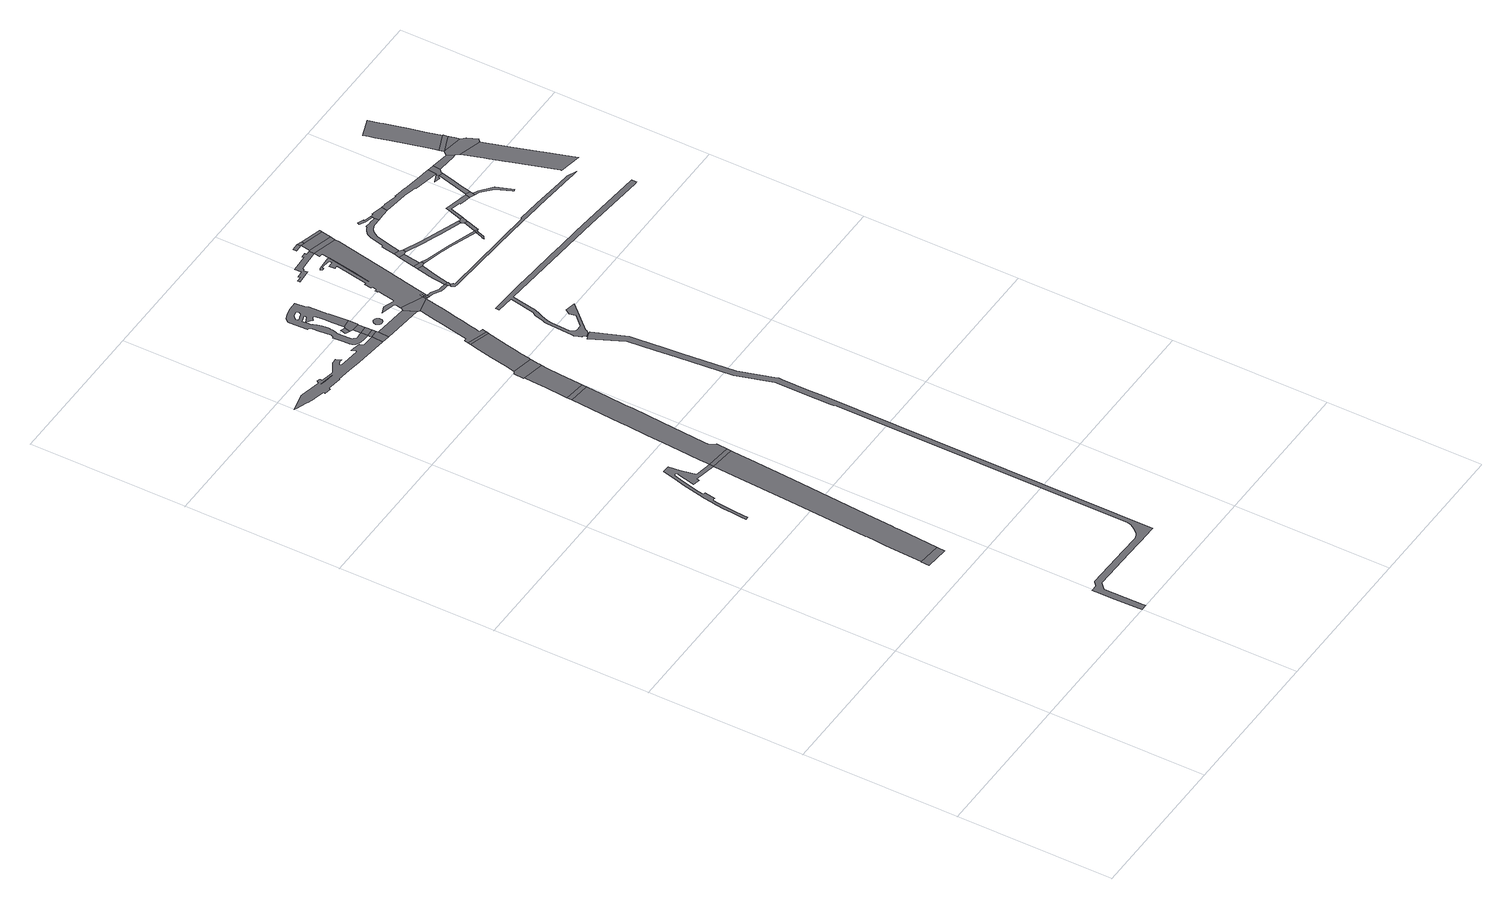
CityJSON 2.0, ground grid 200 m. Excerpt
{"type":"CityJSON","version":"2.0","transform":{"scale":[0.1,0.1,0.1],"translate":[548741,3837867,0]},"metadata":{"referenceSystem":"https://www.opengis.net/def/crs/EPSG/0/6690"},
"CityObjects":{
"road1":{"type":"Road","geometry":[{"type":"MultiSurface","lod":"1","boundaries":[[[0,1,2,3]]]}]},
"road2":{"type":"Road","geometry":[{"type":"MultiSurface","lod":"1","boundaries":[[[4,5,6,7,8,9,10,11,12,13,14,15,0,3,16,17,18,19,20,21,22,23,24,25]]]}]},
"road3":{"type":"Road","attributes":{"RoadStructureAttribute.sectionType":"1"},"geometry":[{"type":"MultiSurface","lod":"1","boundaries":[[[26,27,28,29,30,31,32,33,34,35,36,37,38,39,40,41,42,43,44,45,46,47,48,49,50,51,52,53,54,55,56,57,58,59,60,61,62,63,64,65,66,67,68,4,69]]]}]},
"road4":{"type":"Road","geometry":[{"type":"MultiSurface","lod":"1","boundaries":[[[69,4,25,70]]]}]},
"road5":{"type":"Road","geometry":[{"type":"MultiSurface","lod":"1","boundaries":[[[71,72,73,74,75,76,77,78,79,80,81,82,83,84,85,86,87,88,89,90,91,92,93,94,95,96,97,98,99,100,101,102,103,104,105,106,107,108,109,110,111,112,113,114,115,116,117,118,119,120,121,122,123,124,125,126,127],[128,129,130]]]}]},
"road6":{"type":"Road","attributes":{"RoadStructureAttribute.sectionType":"1"},"geometry":[{"type":"MultiSurface","lod":"1","boundaries":[[[131,132,133,134,135,136,137,138,139,69,70,140,141,142,143,144,145,146,147,148,149]]]}]},
"road7":{"type":"Road","attributes":{"RoadStructureAttribute.sectionType":"1"},"geometry":[{"type":"MultiSurface","lod":"1","boundaries":[[[150,151,152,153,154,155,156,157,158,159,160,161,162,163,164,165,166,167,168,169,170,171,172,173,174,175,176,177,178,179,180,181,182,183,184,185,186,187,188,189,190,191,192,193,194,195,196,197,198,199,200,201,202,203,204,205,206]]]}]},
"road8":{"type":"Road","geometry":[{"type":"MultiSurface","lod":"1","boundaries":[[[207,131,149,208]]]}]},
"road9":{"type":"Road","attributes":{"RoadStructureAttribute.sectionType":"1"},"geometry":[{"type":"MultiSurface","lod":"1","boundaries":[[[209,210,211,212,213,207,208,214,215,216,217]]]}]},
"road10":{"type":"Road","geometry":[{"type":"MultiSurface","lod":"1","boundaries":[[[218,219,220,209,217,221,222,223,224]]]}]},
"road11":{"type":"Road","geometry":[{"type":"MultiSurface","lod":"1","boundaries":[[[225,226,76,75,227,228]]]}]},
"road12":{"type":"Road","geometry":[{"type":"MultiSurface","lod":"1","boundaries":[[[229,230,231,232,233,234,235,236,237]]]}]},
"road13":{"type":"Road","attributes":{"RoadStructureAttribute.sectionType":"1"},"geometry":[{"type":"MultiSurface","lod":"1","boundaries":[[[238,239,240,241,76,226]]]}]},
"road14":{"type":"Road","geometry":[{"type":"MultiSurface","lod":"1","boundaries":[[[242,243,244,245,246,247,248,249,250,251,252,253,254,255,256,257,258,259,260,261,262,263,264,265,266,267,268,269,270,271,272,273,274,275,276,277,278,279,280,281,282,283,284,285,286,287,288,289,290,291,239,292,293,294,295,296,297,298,299,300,301,302,303,304,305,306,307,308,309,310,311],[312,313,314,315,316,317,318,311],[319,320,321,322,323,324,325,326,327,328,329,330,331]]]}]},
"road15":{"type":"Road","geometry":[{"type":"MultiSurface","lod":"1","boundaries":[[[332,292,239,238]]]}]},
"road16":{"type":"Road","attributes":{"RoadStructureAttribute.sectionType":"1"},"geometry":[{"type":"MultiSurface","lod":"1","boundaries":[[[333,292,332,334]]]}]},
"road17":{"type":"Road","attributes":{"RoadStructureAttribute.sectionType":"1"},"geometry":[{"type":"MultiSurface","lod":"1","boundaries":[[[335,253,252,336,337,237,236,338,333,334]]]}]},
"road18":{"type":"Road","geometry":[{"type":"MultiSurface","lod":"1","boundaries":[[[339,340,341,342,218,224,343,344,345,346,347,348,349,350]]]}]},
"road19":{"type":"Road","geometry":[{"type":"MultiSurface","lod":"1","boundaries":[[[351,352,353,354,355,356,357,358,359,360,361,362,363,364,365,366,367,368,369,370,371,372,373,374,375,376,377,378,379,380,381,382,383,384,385,386,387]]]}]},
"road20":{"type":"Road","geometry":[{"type":"MultiSurface","lod":"1","boundaries":[[[388,339,350,389]]]}]},
"road21":{"type":"Road","attributes":{"RoadStructureAttribute.sectionType":"1"},"geometry":[{"type":"MultiSurface","lod":"1","boundaries":[[[390,228,227,391,392]]]}]},
"road22":{"type":"Road","geometry":[{"type":"MultiSurface","lod":"1","boundaries":[[[393,394,395,396,397,398,399,400,401,402,403,404,405,406,407,408,409,410,411,412,413,414,415,416,417,418,419,420,421,422,423,424,425,388,389]]]}]},
"road23":{"type":"Road","geometry":[{"type":"MultiSurface","lod":"1","boundaries":[[[426,427,392,391,428,429,409,408,430]]]}]},
"road24":{"type":"Road","geometry":[{"type":"MultiSurface","lod":"1","boundaries":[[[430,408,431,432]]]}]},
"road25":{"type":"Road","geometry":[{"type":"MultiSurface","lod":"1","boundaries":[[[432,431,433,434,435]]]}]},
"road26":{"type":"Road","geometry":[{"type":"MultiSurface","lod":"1","boundaries":[[[436,437,438,439,440,441,442,443,444,445,446,447,448,449,450,451,452,453,454,455,456,457,458,459,460,461,462,463,464,465,466,467,468,469,470,471,472,473,474,475,476,477,478,426,430,479,480,481,482,483,432,435,484,485,486,487,488,489,490,491,492,493,494,495],[496,497,498,495]]]}]},
"road27":{"type":"Road","attributes":{"RoadStructureAttribute.sectionType":"1"},"geometry":[{"type":"MultiSurface","lod":"1","boundaries":[[[499,500,501,502,434,433,503,504,505,506,507,508]]]}]},
"road28":{"type":"Road","geometry":[{"type":"MultiSurface","lod":"1","boundaries":[[[509,510,511,512,513,514,515,516,517,518,519,520,521,522,491,523]]]}]},
"road29":{"type":"Road","geometry":[{"type":"MultiSurface","lod":"1","boundaries":[[[508,507,524,525,526]]]}]},
"road30":{"type":"Road","attributes":{"RoadStructureAttribute.sectionType":"1"},"geometry":[{"type":"MultiSurface","lod":"1","boundaries":[[[527,528,529,530,531,532,508,526,533,534,535]]]}]},
"road31":{"type":"Road","geometry":[{"type":"MultiSurface","lod":"1","boundaries":[[[536,537,538,539]]]}]},
"road32":{"type":"Road","geometry":[{"type":"MultiSurface","lod":"1","boundaries":[[[540,541,527,535,542,543,544,545,546,547,548,549]]]}]},
"road33":{"type":"Road","geometry":[{"type":"MultiSurface","lod":"1","boundaries":[[[536,539,550,551,552]]]}]},
"road34":{"type":"Road","attributes":{"RoadStructureAttribute.sectionType":"1"},"geometry":[{"type":"MultiSurface","lod":"1","boundaries":[[[553,554,555,556,540,549,557,558,559]]]}]},
"road35":{"type":"Road","geometry":[{"type":"MultiSurface","lod":"1","boundaries":[[[560,523,491,490,561]]]}]},
"road36":{"type":"Road","geometry":[{"type":"MultiSurface","lod":"1","boundaries":[[[550,560,561,562,551]]]}]},
"road37":{"type":"Road","geometry":[{"type":"MultiSurface","lod":"1","boundaries":[[[563,564,565,566,553,559,567,568,569,570]]]}]},
"road38":{"type":"Road","attributes":{"RoadStructureAttribute.sectionType":"1"},"geometry":[{"type":"MultiSurface","lod":"1","boundaries":[[[552,551,562,571,572]]]}]},
"road39":{"type":"Road","attributes":{"RoadStructureAttribute.sectionType":"1"},"geometry":[{"type":"MultiSurface","lod":"1","boundaries":[[[573,574,575,576,577,578,579,580,581,582,583,584,585,586,587,563,570,588,589,590,591,592,593,594]]]}]},
"road40":{"type":"Road","attributes":{"RoadStructureAttribute.sectionType":"1"},"geometry":[{"type":"MultiSurface","lod":"1","boundaries":[[[595,596,597,548,547,598,599,600,601,602,603]]]}]},
"road41":{"type":"Road","attributes":{"RoadStructureAttribute.sectionType":"1"},"geometry":[{"type":"MultiSurface","lod":"1","boundaries":[[[604,569,568,605,606,607,608,609]]]}]},
"road42":{"type":"Road","attributes":{"RoadStructureAttribute.sectionType":"1"},"geometry":[{"type":"MultiSurface","lod":"1","boundaries":[[[610,611,612,613,614,615,616,617,618]]]}]},
"road43":{"type":"Road","attributes":{"RoadStructureAttribute.sectionType":"1"},"geometry":[{"type":"MultiSurface","lod":"1","boundaries":[[[619,620,621,622,623,624,625,626,627,628,629,630,631,632,633,634,635,636,637,638,639,640,641,642,643,644,645,646,647,648,649,650,651,652,653,654,655,656,657,658,659,660,661,662,663,664,665,666,667,668,669,670,671,672,673]]]}]},
"road44":{"type":"Road","geometry":[{"type":"MultiSurface","lod":"1","boundaries":[[[602,674,675,676,677,678,679,680]]]}]},
"road45":{"type":"Road","geometry":[{"type":"MultiSurface","lod":"1","boundaries":[[[603,602,680,681,682]]]}]},
"road46":{"type":"Road","geometry":[{"type":"MultiSurface","lod":"1","boundaries":[[[683,684,685,686,687,688,618,617,689,690,691,594,593,692,693,694]]]}]},
"road47":{"type":"Road","attributes":{"RoadStructureAttribute.sectionType":"1"},"geometry":[{"type":"MultiSurface","lod":"1","boundaries":[[[695,603,682,696]]]}]},
"road48":{"type":"Road","geometry":[{"type":"MultiSurface","lod":"1","boundaries":[[[697,698,609,608,699,695,696,700,701]]]}]},
"road49":{"type":"Road","attributes":{"RoadStructureAttribute.sectionType":"1"},"geometry":[{"type":"MultiSurface","lod":"1","boundaries":[[[702,703,704,705,706,707,708,709,710,711,712,713,714,525,524,715,716,717,718,719,720,721,722,723,724,725,726,727,728,729,730,731,732]]]}]},
"road50":{"type":"Road","attributes":{"RoadStructureAttribute.sectionType":"1"},"geometry":[{"type":"MultiSurface","lod":"1","boundaries":[[[733,734,697,701,735,736,737,738,739,740]]]}]},
"road51":{"type":"Road","attributes":{"RoadStructureAttribute.sectionType":"1"},"geometry":[{"type":"MultiSurface","lod":"1","boundaries":[[[741,742,743,744,745,746,747,748,749,750,751,752,694,693,753,754,755,756,757,758,759,760,761,762,763]]]}]},
"road52":{"type":"Road","geometry":[{"type":"MultiSurface","lod":"1","boundaries":[[[764,740,739,765,766,767,768,769]]]}]},
"road53":{"type":"Road","attributes":{"RoadStructureAttribute.sectionType":"1"},"geometry":[{"type":"MultiSurface","lod":"1","boundaries":[[[770,771,772,773,774,775,776,777,778,767,766]]]}]},
"road54":{"type":"Road","attributes":{"RoadStructureAttribute.sectionType":"1"},"geometry":[{"type":"MultiSurface","lod":"1","boundaries":[[[779,764,769,780,781,782,783]]]}]},
"road55":{"type":"Road","geometry":[{"type":"MultiSurface","lod":"1","boundaries":[[[784,785,786,787,779]]]}]},
"road56":{"type":"Road","geometry":[{"type":"MultiSurface","lod":"1","boundaries":[[[763,762,784,779,783,788,789,790,791]]]}]},
"road57":{"type":"Road","attributes":{"RoadStructureAttribute.sectionType":"1"},"geometry":[{"type":"MultiSurface","lod":"1","boundaries":[[[791,790,792,793,794,795]]]}]},
"road58":{"type":"Road","geometry":[{"type":"MultiSurface","lod":"1","boundaries":[[[796,797,795,794,798,799,800,801,802,803,804,805,806]]]}]},
"road59":{"type":"Road","geometry":[{"type":"MultiSurface","lod":"1","boundaries":[[[807,808,809,796,810]]]}]},
"road60":{"type":"Road","attributes":{"RoadStructureAttribute.sectionType":"1"},"geometry":[{"type":"MultiSurface","lod":"1","boundaries":[[[799,811,812,813,814,815,816,817,818,819,820,821,822,823,824,825,826,827,800]]]}]},
"road61":{"type":"Road","attributes":{"RoadStructureAttribute.sectionType":"1"},"geometry":[{"type":"MultiSurface","lod":"1","boundaries":[[[828,829,810,796,806]]]}]},
"road62":{"type":"Road","attributes":{"RoadStructureAttribute.sectionType":"1"},"geometry":[{"type":"MultiSurface","lod":"1","boundaries":[[[830,831,832,833,834,835,836,837,838,839,840,809,808]]]}]}
},
"vertices":[
[1423,2512,0],[1417,2411,0],[1709,2382,0],[1716,2481,0],
[1593,5303,0],[1592,5287,0],[1575,5028,0],[1529,4277,0],[1468,3258,0],[1467,3249,0],[1464,3191,0],[1464,3189,0],[1463,3176,0],[1453,3013,0],[1451,2982,0],[1424,2515,0],[1753,2997,0],[1756,3049,0],[1760,3098,0],[1760,3099,0],[1765,3171,0],[1785,3448,0],[1855,4440,0],[1896,5031,0],[1907,5155,0],[1914,5270,0],
[1379,5397,0],[1343,5593,0],[1323,5729,0],[1236,5734,0],[1181,5521,0],[1152,5416,0],[1128,5316,0],[1102,5198,0],[1090,5130,0],[1071,5023,0],[1059,4948,0],[1048,4847,0],[1037,4725,0],[1028,4617,0],[1023,4538,0],[1060,4543,0],[1064,4615,0],[1073,4722,0],[1084,4844,0],[1095,4943,0],[1107,5017,0],[1119,5026,0],[1145,5025,0],[1167,5161,0],[1160,5158,0],[1150,5161,0],[1142,5166,0],[1140,5173,0],[1137,5186,0],[1156,5273,0],[1183,5376,0],[1209,5481,0],[1243,5599,0],[1253,5604,0],[1260,5607,0],[1268,5604,0],[1275,5600,0],[1281,5592,0],[1278,5577,0],[1278,5575,0],[1226,5341,0],[1311,5325,0],[1319,5361,0],[1596,5354,0],
[1918,5321,0],
[694,9616,0],[875,9591,0],[1054,9565,0],[1054,9561,0],[1470,9515,0],[1480,9655,0],[1392,9661,0],[1323,9666,0],[1313,9681,0],[1307,9694,0],[1300,9715,0],[1210,9736,0],[1174,9745,0],[1194,9706,0],[1197,9700,0],[1195,9690,0],[1192,9685,0],[1185,9680,0],[1181,9681,0],[1039,9697,0],[912,9712,0],[907,9717,0],[905,9727,0],[907,9740,0],[947,9760,0],[984,9753,0],[962,9783,0],[949,9818,0],[944,9815,0],[886,9811,0],[769,9741,0],[755,9736,0],[735,9736,0],[577,9762,0],[585,9795,0],[576,9796,0],[540,9807,0],[529,9784,0],[524,9776,0],[512,9773,0],[271,9831,0],[246,9836,0],[7,9784,0],[37,9771,0],[94,9748,0],[169,9717,0],[188,9711,0],[222,9698,0],[251,9688,0],[333,9670,0],[417,9648,0],[417,9644,0],[413,9628,0],[500,9613,0],[503,9630,0],[505,9636,0],[691,9607,0],[525,9742,0],[706,9713,0],[583,9731,0],
[1726,7216,0],[1698,6817,0],[1680,6560,0],[1673,6465,0],[1654,6201,0],[1638,5977,0],[1614,5632,0],[1604,5476,0],[1604,5473,0],[1927,5452,0],[1928,5464,0],[1900,5505,0],[1878,5536,0],[1883,5612,0],[1924,6182,0],[1952,6563,0],[1960,6674,0],[1977,6909,0],[1996,7188,0],
[2081,42,0],[2070,534,0],[2095,560,0],[2147,614,0],[2156,614,0],[2725,601,0],[3123,592,0],[3145,592,0],[3215,593,0],[3218,4886,0],[3218,5044,0],[3217,5396,0],[3217,5434,0],[3217,5444,0],[3214,5451,0],[3074,5902,0],[3013,6573,0],[2987,6851,0],[2987,6856,0],[2954,7211,0],[2792,7629,0],[2737,7611,0],[2683,7593,0],[2685,7588,0],[2874,7190,0],[2907,6848,0],[2934,6572,0],[3000,5886,0],[3137,5433,0],[3138,5043,0],[3139,4716,0],[3139,4678,0],[3154,4646,0],[3161,934,0],[3157,879,0],[3141,826,0],[3130,804,0],[3108,771,0],[3092,751,0],[3088,746,0],[3058,713,0],[3024,693,0],[2996,680,0],[2982,678,0],[2966,675,0],[2726,681,0],[2134,697,0],[2129,692,0],[2109,675,0],[2069,639,0],[2066,639,0],[1989,638,0],[1990,588,0],[1992,393,0],[2001,40,0],[2002,3,0],[2082,3,0],
[1730,7279,0],[2000,7252,0],
[1772,7860,0],[1765,7758,0],[1760,7684,0],[1752,7573,0],[1734,7325,0],[2003,7300,0],[2023,7570,0],[2035,7734,0],[2044,7800,0],
[1804,8015,0],[1770,7990,0],[1761,7861,0],[2050,7837,0],[2053,7856,0],[2058,7891,0],[2068,7956,0],
[1583,9649,0],[1582,9663,0],[1577,9503,0],[1588,9642,0],
[1432,9995,0],[1423,9998,0],[1419,10000,0],[1399,10015,0],[1397,10008,0],[1377,9942,0],[1396,9934,0],[1429,9919,0],[1452,9995,0],
[1579,9715,0],[1477,9708,0],[1477,9690,0],[1483,9680,0],
[1352,10384,0],[1380,10362,0],[1403,10382,0],[1425,10392,0],[1430,10392,0],[1438,10387,0],[1445,10380,0],[1453,10265,0],[1459,10167,0],[1469,10025,0],[1469,10015,0],[1576,10026,0],[1559,10269,0],[1558,10280,0],[1544,10518,0],[1538,10527,0],[1526,10546,0],[1520,10681,0],[1400,10677,0],[1395,10672,0],[1385,10672,0],[1335,10664,0],[1308,10655,0],[1285,10648,0],[1248,10628,0],[1221,10603,0],[1216,10590,0],[1211,10563,0],[1223,10335,0],[1238,10335,0],[1241,10328,0],[1249,10323,0],[1256,10311,0],[1264,10207,0],[1274,10063,0],[1271,10048,0],[1266,10038,0],[1259,10031,0],[1246,10028,0],[1251,9933,0],[1256,9824,0],[1256,9816,0],[1261,9783,0],[1272,9761,0],[1282,9753,0],[1297,9741,0],[1329,9729,0],[1362,9719,0],[1393,9714,0],[1402,9712,0],[1473,9798,0],[1446,9795,0],[1396,9792,0],[1394,9793,0],[1374,9799,0],[1355,9822,0],[1343,9832,0],[1335,9975,0],[1332,10024,0],[1331,10036,0],[1341,10037,0],[1353,10087,0],[1357,10131,0],[1358,10137,0],[1357,10194,0],[1352,10237,0],[1341,10289,0],[1323,10334,0],[1311,10334,0],[1306,10419,0],[1304,10458,0],[1338,10467,0],[1387,10479,0],[1394,10474,0],[1390,10462,0],[1385,10454,0],[1343,10436,0],[1409,10565,0],[1404,10549,0],[1399,10539,0],[1386,10532,0],[1347,10519,0],[1330,10514,0],[1301,10506,0],[1299,10536,0],[1316,10564,0],[1322,10568,0],[1336,10579,0],[1396,10592,0],[1406,10582,0],
[1575,9805,0],
[1473,9900,0],[1570,9894,0],
[1580,9911,0],[1467,10003,0],[1462,9998,0],[1445,9912,0],
[1938,8659,0],[1910,8530,0],[1873,8349,0],[1830,8140,0],[2070,7974,0],[2071,7975,0],[2073,7988,0],[2093,8093,0],[2108,8164,0],[2139,8311,0],[2189,8533,0],[2198,8578,0],
[1752,9686,0],[1760,9688,0],[1767,9693,0],[1772,9701,0],[1780,9708,0],[1782,9716,0],[1784,9723,0],[1787,9734,0],[1784,9741,0],[1784,9751,0],[1779,9758,0],[1774,9766,0],[1769,9771,0],[1761,9778,0],[1754,9781,0],[1746,9783,0],[1731,9785,0],[1726,9786,0],[1721,9785,0],[1714,9783,0],[1706,9778,0],[1699,9773,0],[1692,9765,0],[1687,9757,0],[1684,9750,0],[1682,9742,0],[1682,9732,0],[1682,9725,0],[1685,9715,0],[1690,9708,0],[1695,9700,0],[1702,9695,0],[1710,9690,0],[1717,9685,0],[1725,9683,0],[1735,9683,0],[1742,9683,0],
[1945,8691,0],[2204,8607,0],
[1600,9639,0],[2102,9444,0],[2036,9594,0],
[2208,8625,0],[2218,8669,0],[2191,8675,0],[2172,8680,0],[2179,8713,0],[2182,8729,0],[2209,8854,0],[2224,8929,0],[2245,9036,0],[2270,9160,0],[2283,9221,0],[2311,9357,0],[2315,9381,0],[2316,9389,0],[2317,9395,0],[2334,9468,0],[2134,9419,0],[2128,9420,0],[2125,9403,0],[2109,9320,0],[2109,9319,0],[2108,9318,0],[2084,9203,0],[2059,9078,0],[2035,8959,0],[2005,8815,0],[2003,8805,0],[2003,8804,0],[1992,8754,0],[1989,8742,0],[1957,8746,0],[1953,8727,0],[1947,8702,0],
[2060,9636,0],[2053,9619,0],[2108,9439,0],[2123,9428,0],[2345,9514,0],
[2355,9463,0],[2361,9509,0],
[2387,9456,0],[2384,9486,0],[2387,9500,0],
[2334,10749,0],[2319,10749,0],[2162,10737,0],[2144,10729,0],[2137,10722,0],[2139,10714,0],[2145,10704,0],[2155,10699,0],[2182,10702,0],[2182,10722,0],[2234,10725,0],[2309,10708,0],[2312,10673,0],[2235,10668,0],[2241,10594,0],[2263,10596,0],[2288,10598,0],[2208,10171,0],[2185,10174,0],[2169,10085,0],[2191,10082,0],[2181,10032,0],[2179,10025,0],[2171,10022,0],[2164,10017,0],[2151,10017,0],[2151,9987,0],[2159,9987,0],[2164,9985,0],[2167,9977,0],[2167,9970,0],[2164,9962,0],[2121,9764,0],[2116,9759,0],[2112,9757,0],[2107,9757,0],[1976,9805,0],[1879,9767,0],[1914,9762,0],[2064,9721,0],[2067,9716,0],[2070,9701,0],[2065,9669,0],[2353,9564,0],[2371,9559,0],[2423,9822,0],[2424,9822,0],[2372,9558,0],[2402,9560,0],[2457,9839,0],[2468,9892,0],[2469,9897,0],[2496,10037,0],[2644,10790,0],[2652,10835,0],[2342,10921,0],[2326,10841,0],[2376,10844,0],[2373,10830,0],[2357,10742,0],[2292,10378,0],[2263,10233,0],[2249,10165,0],
[2582,9424,0],[2562,9426,0],[2541,9428,0],[2447,9477,0],[2440,9442,0],[2533,9388,0],[2577,9380,0],[2579,9380,0],[2646,9380,0],[2642,9412,0],
[2284,10986,0],[2284,11012,0],[2219,11006,0],[2220,10982,0],[1997,10968,0],[2005,10883,0],[1913,10874,0],[1916,10844,0],[1853,10842,0],[1854,10814,0],[2036,10824,0],[2033,10873,0],[2053,10886,0],[2063,10903,0],[2339,10989,0],
[2660,9351,0],[2680,9373,0],[2686,9398,0],
[2708,9802,0],[2701,9768,0],[2670,9622,0],[2663,9562,0],[2656,9520,0],[2643,9416,0],[2688,9408,0],[2723,9573,0],[2781,9781,0],
[2367,11160,0],[2274,11154,0],[2277,11110,0],[2369,11113,0],
[2720,9860,0],[2715,9836,0],[2784,9782,0],[2786,9783,0],[2793,9788,0],[2803,9791,0],[2806,9791,0],[2821,9789,0],[2826,9826,0],[2801,9836,0],
[2381,11114,0],[2423,11102,0],[2431,11141,0],
[2768,10079,0],[2759,10038,0],[2734,9925,0],[2723,9875,0],[2815,9926,0],[2833,10039,0],[2839,10055,0],
[2357,10990,0],[2665,10905,0],
[2688,11028,0],
[2785,10156,0],[2780,10133,0],[2775,10110,0],[2773,10101,0],[2873,10065,0],[2880,10063,0],[2897,10104,0],[2860,10134,0],
[2693,11050,0],[2696,11067,0],
[3097,10649,0],[3093,10649,0],[3015,10653,0],[3015,10645,0],[3015,10643,0],[2984,10629,0],[2965,10620,0],[2963,10618,0],[2925,10587,0],[2911,10569,0],[2881,10512,0],[2852,10394,0],[2843,10336,0],[2821,10329,0],[2813,10296,0],[2901,10323,0],[2943,10466,0],[2979,10538,0],[3021,10569,0],[3075,10586,0],[3181,10588,0],[3181,10646,0],
[3199,9710,0],[3024,9761,0],[2911,9795,0],[3024,9736,0],[3097,9716,0],[3157,9700,0],[3202,9685,0],[3558,9556,0],[3573,9584,0],
[3131,10004,0],[3114,9962,0],[3260,9909,0],[3329,9883,0],[3610,9784,0],[3623,9819,0],
[3089,10721,0],[3093,10733,0],[3020,10767,0],[3012,10752,0],[3005,10736,0],[3082,10700,0],[3182,10677,0],[3185,10676,0],[3187,10696,0],
[5186,8523,0],[4623,8572,0],[4150,8617,0],[3872,8639,0],[3670,8655,0],[3347,8679,0],[3062,8699,0],[2594,8724,0],[2592,8702,0],[2590,8679,0],[2815,8660,0],[2812,8646,0],[2753,8333,0],[2736,8313,0],[2723,8298,0],[2714,8276,0],[2682,8165,0],[2675,8140,0],[2673,8110,0],[2649,7768,0],[2649,7750,0],[2649,7738,0],[2680,7655,0],[2700,7661,0],[2713,7621,0],[2717,7623,0],[2765,7639,0],[2781,7643,0],[2802,7672,0],[2794,7679,0],[3104,8015,0],[2973,8038,0],[2934,7975,0],[2950,7898,0],[2836,7774,0],[2821,7769,0],[2796,7764,0],[2764,7766,0],[2739,7773,0],[2718,7783,0],[2701,7811,0],[2695,7840,0],[2708,8081,0],[2715,8116,0],[2720,8141,0],[2744,8213,0],[2766,8266,0],[2793,8336,0],[2843,8584,0],[2858,8656,0],[4346,8529,0],[5161,8455,0],[5194,8456,0],[5195,8457,0],[5189,8522,0],
[3527,9466,0],[3514,9453,0],[3514,9437,0],[3514,9426,0],[3525,9435,0],[3542,9451,0],[3580,9542,0],
[3587,9558,0],[3615,9565,0],
[3253,10699,0],[3232,10704,0],[3228,10693,0],[3227,10688,0],[3200,10693,0],[3188,10695,0],[3181,10654,0],[3180,10651,0],[3180,10648,0],[3210,10588,0],[3366,10593,0],[3377,10672,0],
[3629,9747,0],[3669,9734,0],
[3658,9822,0],[3639,9813,0],[3626,9752,0],[3676,9755,0],[3694,9810,0],
[4740,9184,0],[4318,9230,0],[4024,9253,0],[4021,9253,0],[4021,9242,0],[4021,9238,0],[3610,9262,0],[3569,9264,0],[2712,9320,0],[2711,9320,0],[2701,9340,0],[2699,9343,0],[2694,9351,0],[2652,9336,0],[2671,9297,0],[2686,9295,0],[2710,9292,0],[2729,9290,0],[2796,9284,0],[3799,9221,0],[3922,9212,0],[4020,9205,0],[4077,9201,0],[4272,9183,0],[4437,9167,0],[4635,9149,0],[4880,9127,0],[4899,9125,0],[4992,9117,0],[5000,9115,0],[4882,9169,0],
[3731,10048,0],[3727,10034,0],[3755,9997,0],[3876,9962,0],[3872,9947,0],[3959,9928,0],[4019,9913,0],[4029,9975,0],
[4140,10550,0],[4097,10557,0],[4071,10561,0],[3783,10610,0],[3777,10612,0],[3630,10637,0],[3618,10639,0],[3617,10629,0],[3512,10650,0],[3512,10647,0],[3440,10668,0],[3437,10659,0],[3431,10584,0],[3545,10568,0],[3674,10553,0],[3700,10547,0],[3768,10532,0],[3833,10518,0],[3844,10515,0],[3845,10515,0],[3841,10499,0],[4160,10434,0],[4171,10545,0],
[4045,9982,0],[4045,9907,0],[4084,9891,0],[4092,9918,0],[4096,9932,0],[4103,9961,0],
[4142,9867,0],[4276,9748,0],[4357,9561,0],[4363,9548,0],[4379,9552,0],[4395,9556,0],[4394,9558,0],[4311,9764,0],[4160,9890,0],
[4160,10396,0],[4116,10015,0],[4140,10109,0],[4169,10225,0],[4209,10377,0],
[4149,10430,0],[4038,10379,0],[4117,10365,0],[4124,10382,0],
[4218,10411,0],[4224,10416,0],[4248,10434,0],[4258,10532,0],
[4409,10422,0],[4477,10418,0],[4540,10413,0],[4481,10498,0],
[4531,10553,0],[4530,10552,0],[4575,10380,0],[4576,10379,0],[4865,10293,0],[4895,10325,0],[4899,10329,0],[4846,10457,0],[4800,10501,0],[4799,10501,0],[4799,10503,0],
[4754,10701,0],[4750,10700,0],[4516,10611,0],[4764,10648,0],
[4592,10329,0],[4615,10257,0],[4637,10189,0],[4661,10113,0],[4679,10058,0],[4723,9918,0],[4733,9886,0],[4738,9872,0],[4927,9283,0],[4931,9269,0],[5211,9218,0],[5209,9224,0],[5120,9499,0],[5086,9605,0],[5086,9607,0],[4971,9962,0],[4940,10059,0],
[4782,10573,0],[4767,10635,0],
[4701,10882,0],[4650,11082,0],[4612,11229,0],[4576,11371,0],[4572,11388,0],[4531,11551,0],[4294,11464,0],[4312,11395,0],[4330,11325,0],[4373,11160,0],[4491,10705,0]
]}
